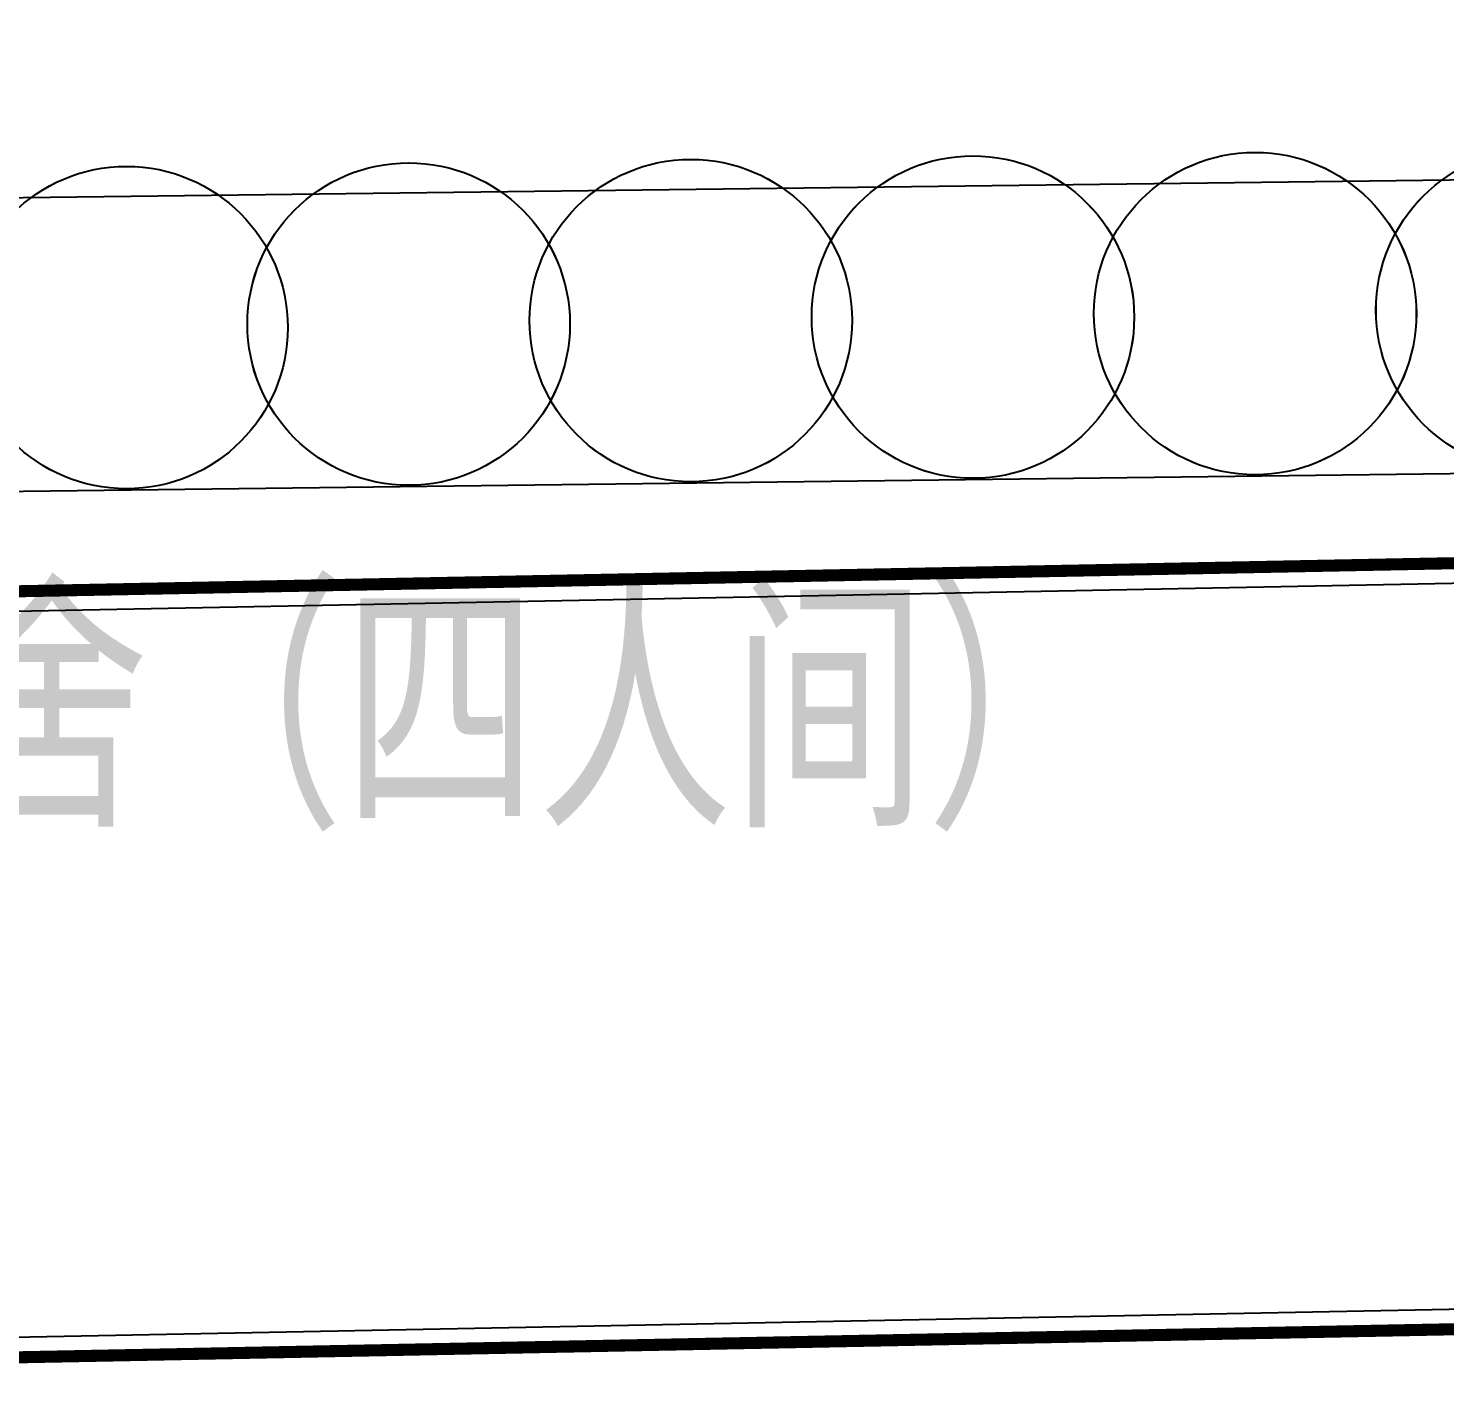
# Model space of a CAD drawing. Extents: x 60102 to 11003895, y 103457 to 3214550.
# Drawn here: x 9991625 to 10026762, y 2923493 to 2956942 of the extents above; entities that cross this region are included whole.
import ezdxf

# ---------------------------------------------------------------- set-up
doc = ezdxf.new("R2010")
doc.units = 0
doc.header["$LTSCALE"] = 10
for name, color, linetype in [('01', 7, 'CONTINUOUS'), ('PUB_DIM', 3, 'CONTINUOUS'), ('x-ozt-rev$0$ZW-树', 253, 'CONTINUOUS'), ('ZW-景观', 9, 'CONTINUOUS'), ('ZW-树', 8, 'CONTINUOUS'), ('建筑层', 2, 'CONTINUOUS')]:
    doc.layers.add(name, color=color, linetype=linetype)
doc.styles.get("Standard").update_dxf_attribs({"font": 'isocp.shx', "width": 0.707, "height": 10, "bigfont": 'intecad.shx'})

# ---------------------------------------------------------------- blocks, each defined once
blk = doc.blocks.new('A')
at = {"layer": 'ZW-树', "linetype": 'Continuous'}
blk.add_circle((0, 0), 4, dxfattribs=at)
blk = doc.blocks.new('x-ozt-rev$0$A')
at = {"layer": 'x-ozt-rev$0$ZW-树', "linetype": 'Continuous'}
blk.add_circle((0, 0), 4, dxfattribs=at)

msp = doc.modelspace()

# ---------------------------------------------------------------- linework, layer by layer
at = {"layer": 'PUB_DIM', "color": 0}
msp.add_line((9956022.842, 2952307.097), (10329494.361, 2956942.217), dxfattribs=at)
at = {"layer": 'ZW-景观', "color": 0, "linetype": 'Continuous', "ltscale": 3}
msp.add_line((9963113.547, 2945104.451), (10323085.837, 2949571.001), dxfattribs=at)
at = {"layer": '建筑层', "color": 0, "const_width": 300}
msp.add_lwpolyline([(9978446.123, 2942724.325), (9978537.949, 2938025.222), (9972239.151, 2937902.137), (9972309.485, 2934302.824), (9974409.085, 2934343.853), (9974618.134, 2923645.895), (10029507.655, 2924718.495), (10029462.719, 2927018.056), (10033062.032, 2927088.39), (10033106.968, 2924788.829), (10054102.96, 2925199.113), (10053731.75, 2944195.487), (10032735.759, 2943785.203), (10032770.926, 2941985.546), (10029171.613, 2941915.212), (10029136.446, 2943714.868)], close=True, dxfattribs=at)
at = {"layer": '建筑层', "color": 0}
msp.add_lwpolyline([(9978955.796, 2942234.189), (9979047.622, 2937535.086), (9972748.824, 2937412.001), (9972799.621, 2934812.497), (9974899.221, 2934853.526), (9975108.27, 2924155.568), (10028997.982, 2925208.631), (10028953.046, 2927508.192), (10033552.168, 2927598.063), (10033597.104, 2925298.502), (10053593.287, 2925689.249), (10053241.614, 2943685.814), (10033245.432, 2943295.067), (10033280.599, 2941495.41), (10028681.477, 2941405.539), (10028646.31, 2943205.195)], close=True, dxfattribs=at)

# ---------------------------------------------------------------- block references
at = {"layer": 'x-ozt-rev$0$ZW-树', "color": 0, "linetype": 'Continuous', "xscale": 999.999999991687, "yscale": 1000, "zscale": 1000, "rotation": 180.7106319740773}
for p in [(10029058.838, 2949952.515), (10001060.991, 2949605.244), (10008060.453, 2949692.062), (10015059.915, 2949778.88), (10022059.376, 2949865.697), (9994061.53, 2949518.426)]:
    msp.add_blockref('x-ozt-rev$0$A', p, dxfattribs=at)
at = {"layer": 'ZW-树', "color": 0, "linetype": 'Continuous', "xscale": 999.999999995891, "yscale": 1000, "zscale": 1000, "rotation": 180.7108917427406}
for p in [(10029058.471, 2949952.64), (10001060.626, 2949605.241), (10008060.087, 2949692.091), (10015059.548, 2949778.941), (10022059.009, 2949865.79), (9994061.165, 2949518.392)]:
    msp.add_blockref('A', p, dxfattribs=at)

# ---------------------------------------------------------------- texts
at = {"layer": '01', "color": 0, "lineweight": 0, "insert": (9980165.249, 2942669.024), "char_height": 5000, "width": 211534.4, "attachment_point": 1}
msp.add_mtext('{\\fSimSun|b0|i0|c134|p2;9#宿舍（四人间）}', dxfattribs=at)

doc.saveas('drawing.dxf')
